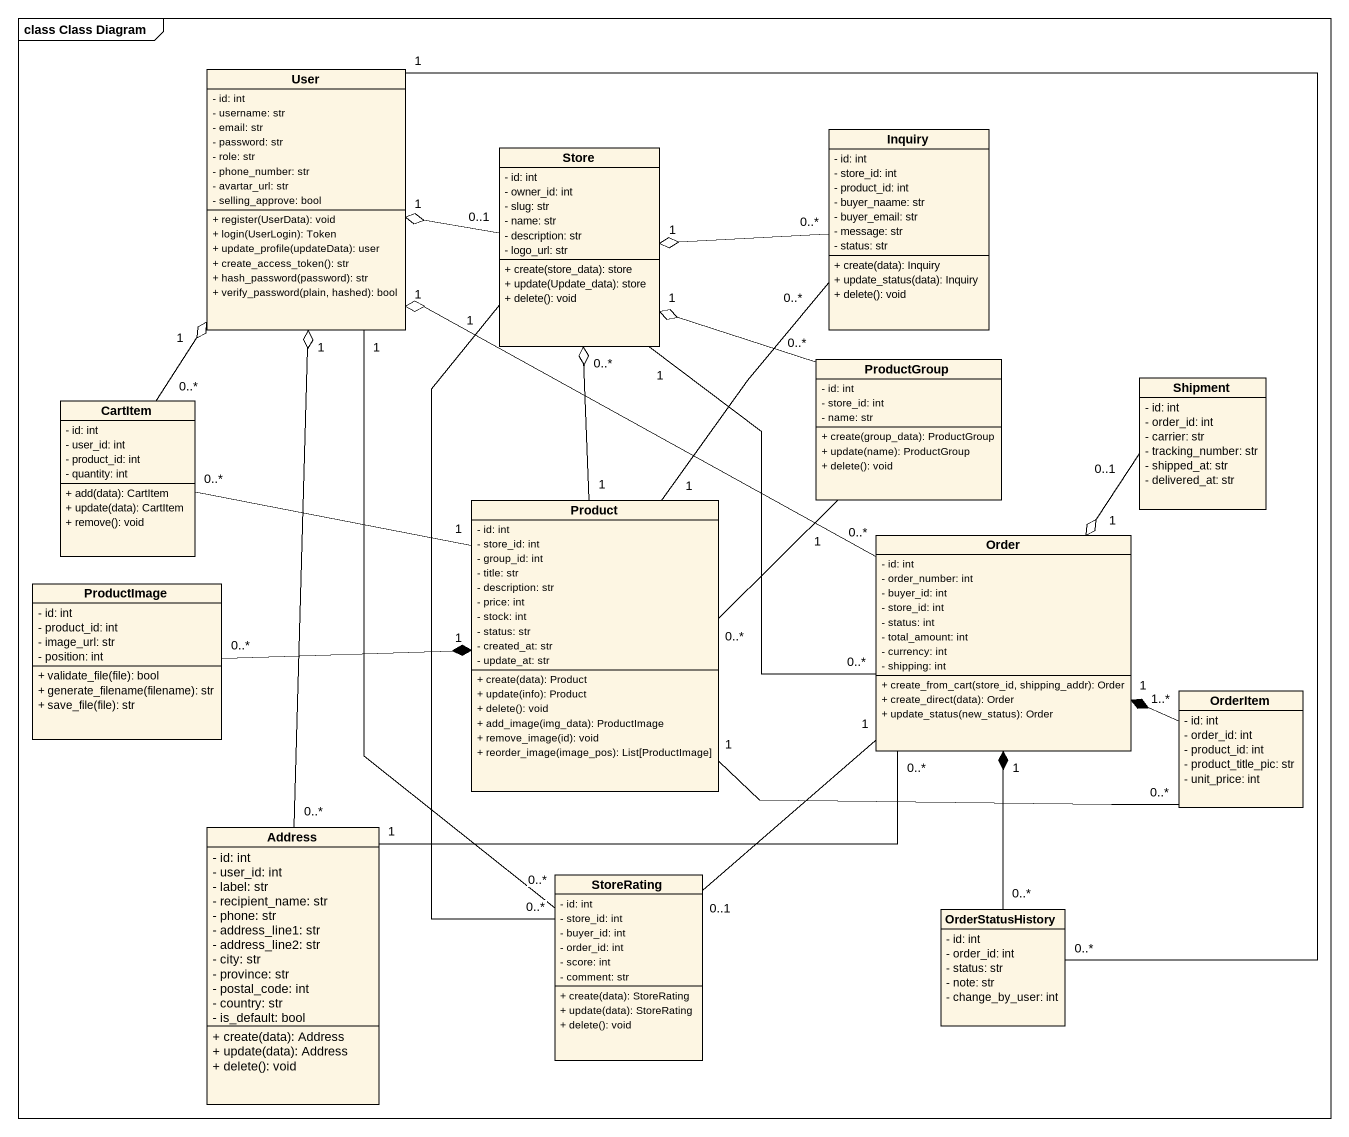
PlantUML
@startuml
mainframe class Class Diagram
hide circle
hide empty members
skinparam classAttributeIconSize 0
class User {
  - id: int
  - username: str
  - email: str
  - password: str
  - role: str
  - phone_number: str
  - avartar_url: str
  - selling_approve: bool
  + register(UserData): void
  + login(UserLogin): Token
  + update_profile(updateData): user
  + create_access_token(): str
  + hash_password(password): str
  + verify_password(plain, hashed): bool
}
class Inquiry {
  - id: int
  - store_id: int
  - product_id: int
  - buyer_naame: str
  - buyer_email: str
  - message: str
  - status: str
  + create(data): Inquiry
  + update_status(data): Inquiry
  + delete(): void
}
class Store {
  - id: int
  - owner_id: int
  - slug: str
  - name: str
  - description: str
  - logo_url: str
  + create(store_data): store
  + update(Update_data): store
  + delete(): void
}
class ProductGroup {
  - id: int
  - store_id: int
  - name: str
  + create(group_data): ProductGroup
  + update(name): ProductGroup
  + delete(): void
}
class Shipment {
  - id: int
  - order_id: int
  - carrier: str
  - tracking_number: str
  - shipped_at: str
  - delivered_at: str
}
class CartItem {
  - id: int
  - user_id: int
  - product_id: int
  - quantity: int
  + add(data): CartItem
  + update(data): CartItem
  + remove(): void
}
class Product {
  - id: int
  - store_id: int
  - group_id: int
  - title: str
  - description: str
  - price: int
  - stock: int
  - status: str
  - created_at: str
  - update_at: str
  + create(data): Product
  + update(info): Product
  + delete(): void
  + add_image(img_data): ProductImage
  + remove_image(id): void
  + reorder_image(image_pos): List[ProductImage]
}
class Order {
  - id: int
  - order_number: int
  - buyer_id: int
  - store_id: int
  - status: int
  - total_amount: int
  - currency: int
  - shipping: int
  + create_from_cart(store_id, shipping_addr): Order
  + create_direct(data): Order
  + update_status(new_status): Order
}
class ProductImage {
  - id: int
  - product_id: int
  - image_url: str
  - position: int
  + validate_file(file): bool
  + generate_filename(filename): str
  + save_file(file): str
}
class OrderItem {
  - id: int
  - order_id: int
  - product_id: int
  - product_title_pic: str
  - unit_price: int
}
class Address {
  - id: int
  - user_id: int
  - label: str
  - recipient_name: str
  - phone: str
  - address_line1: str
  - address_line2: str
  - city: str
  - province: str
  - postal_code: int
  - country: str
  - is_default: bool
  + create(data): Address
  + update(data): Address
  + delete(): void
}
class StoreRating {
  - id: int
  - store_id: int
  - buyer_id: int
  - order_id: int
  - score: int
  - comment: str
  + create(data): StoreRating
  + update(data): StoreRating
  + delete(): void
}
class OrderStatusHistory {
  - id: int
  - order_id: int
  - status: str
  - note: str
  - change_by_user: int
}
User "1" -- "0..*" StoreRating
User "1" -- "0..*" OrderStatusHistory
Inquiry "0..*" -left-o "1" Store
Store "0..1" -left-o "1" User
Store "1" -- "0..*" Order
Store "1" -- "0..*" StoreRating
ProductGroup "0..*" -left-o "1" Store
ProductGroup "1" -- "0..*" Product
Shipment "0..1" --o "1" Order
CartItem "0..*" -up-o "1" User
Product "1" -up- "0..*" Inquiry
Product "1" -up-o "0..*" Store
Product "1" -left- "0..*" CartItem
Product "1" -right- "0..*" OrderItem
Order "0..*" -up-o "1" User
ProductImage "0..*" -right-* "1" Product
OrderItem "1..*" -left-* "1" Order
Address "0..*" -up-o "1" User
Address "1" -right- "0..*" Order
StoreRating "0..1" -up- "1" Order
OrderStatusHistory "0..*" -up-* "1" Order
@enduml
